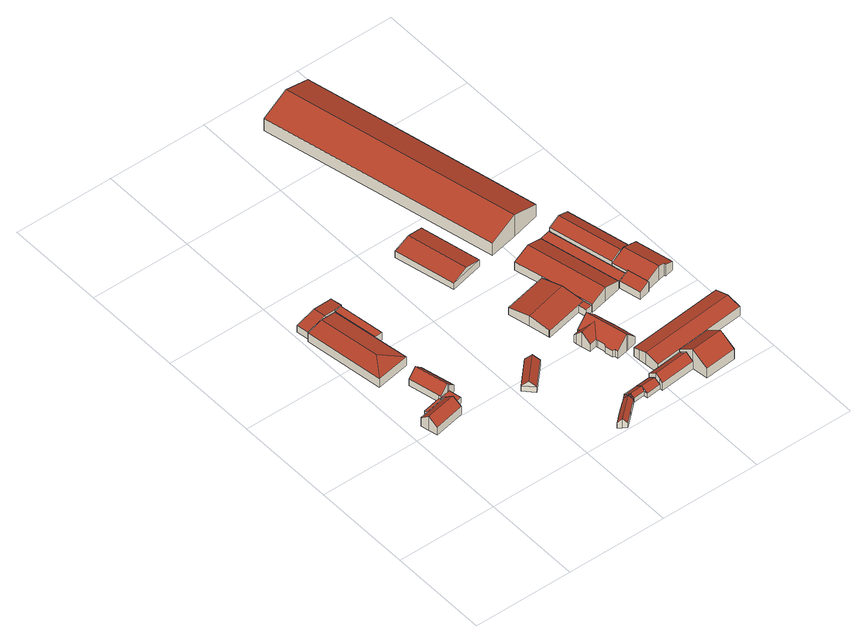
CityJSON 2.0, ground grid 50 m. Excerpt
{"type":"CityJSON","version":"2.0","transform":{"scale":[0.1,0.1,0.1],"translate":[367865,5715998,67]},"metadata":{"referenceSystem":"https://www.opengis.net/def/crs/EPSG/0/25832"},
"CityObjects":{
"building1":{"type":"Building","attributes":{"Geometrietyp2DReferenz":"3000","Gemeindeschluessel":"05513000","function":"31001_2724","roofType":"3100","measuredHeight":8.09},"address":[{"country":"Germany","locality":"Gelsenkirchen","thoroughfareNumber":"21","thoroughfareName":"Brauckstraße"}],"geometry":[{"type":"Solid","lod":"2","boundaries":[[[[0,1,2,3]],[[4,5,1,0]],[[6,7,5,4]],[[8,9,7,6]],[[10,11,9,8]],[[12,13,11,10]],[[14,15,13,12]],[[16,17,15,14]],[[18,19,17,16]],[[3,2,19,18]],[[14,12,10,8,6,4,16]],[[0,3,18,16,4]],[[1,5,7,9,11,13,15,17,19,2]]]],"semantics":{"surfaces":[{"type":"WallSurface"},{"type":"RoofSurface"},{"type":"GroundSurface"}],"values":[[0,0,0,0,0,0,0,0,0,0,1,1,2]]}}]},
"building2":{"type":"Building","attributes":{"Geometrietyp2DReferenz":"3000","Gemeindeschluessel":"05513000","function":"51009_1610","roofType":"9999","measuredHeight":1.79},"geometry":[{"type":"Solid","lod":"2","boundaries":[[[[20,21,22,23,24]],[[22,25,26,23]],[[21,27,25,22]],[[20,28,27,21]],[[24,29,28,20]],[[23,26,29,24]],[[25,27,28,29,26]]]],"semantics":{"surfaces":[{"type":"RoofSurface"},{"type":"WallSurface"},{"type":"GroundSurface"}],"values":[[0,1,1,1,1,1,2]]}}]},
"building3":{"type":"Building","attributes":{"Geometrietyp2DReferenz":"3000","Gemeindeschluessel":"05513000","function":"31001_2724","roofType":"1000","measuredHeight":3.18},"address":[{"country":"Germany","locality":"Gelsenkirchen","thoroughfareNumber":"21","thoroughfareName":"Brauckstraße"}],"geometry":[{"type":"Solid","lod":"2","boundaries":[[[[30,31,32,33]],[[34,19,31,30]],[[35,15,19,34]],[[36,13,15,35]],[[37,38,13,36]],[[33,32,38,37]],[[36,35,34,30,33,37]],[[31,19,15,13,38,32]]]],"semantics":{"surfaces":[{"type":"WallSurface"},{"type":"RoofSurface"},{"type":"GroundSurface"}],"values":[[0,0,0,0,0,0,1,2]]}}]},
"building4":{"type":"Building","attributes":{"name":"Reithalle","Gemeindeschluessel":"05513000","Geometrietyp2DReferenz":"3000","function":"31001_2728"},"address":[{"country":"Germany","locality":"Gelsenkirchen","thoroughfareNumber":"21","thoroughfareName":"Brauckstraße"}],"children":["building4-1","building4-2"]},
"building4-1":{"type":"BuildingPart","attributes":{"roofType":"5000","measuredHeight":6.47},"parents":["building4"],"geometry":[{"type":"MultiSurface","lod":"2","boundaries":[[[39,40,41,42]],[[43,44,40,39]],[[45,46,44,43]],[[47,48,49,50]],[[42,41,48,47]],[[43,39,42,51]],[[42,47,51]],[[47,50,45,43,51]],[[40,44,46,49,48,41]],[[52,53,49,46]],[[45,50,53,52]]],"semantics":{"surfaces":[{"type":"WallSurface"},{"type":"RoofSurface"},{"type":"GroundSurface"},{"type":"ClosureSurface"}],"values":[0,0,0,0,0,1,1,1,2,0,3]}}]},
"building4-2":{"type":"BuildingPart","attributes":{"roofType":"1000","measuredHeight":4.33},"address":[{"country":"Germany","locality":"Gelsenkirchen","thoroughfareNumber":"21","thoroughfareName":"Brauckstraße"}],"parents":["building4"],"geometry":[{"type":"MultiSurface","lod":"2","boundaries":[[[54,55,56,57]],[[58,53,55,54]],[[57,56,52,59]],[[58,54,57,59]],[[55,53,52,56]],[[58,59,45,50]],[[52,53,50,45]]],"semantics":{"surfaces":[{"type":"WallSurface"},{"type":"RoofSurface"},{"type":"GroundSurface"},{"type":"ClosureSurface"}],"values":[0,0,0,1,2,0,3]}}]},
"building5":{"type":"Building","attributes":{"Geometrietyp2DReferenz":"3000","Gemeindeschluessel":"05513000","function":"31001_2724","roofType":"3100","measuredHeight":7.95},"address":[{"country":"Germany","locality":"Gelsenkirchen","thoroughfareNumber":"21","thoroughfareName":"Brauckstraße"}],"geometry":[{"type":"Solid","lod":"2","boundaries":[[[[60,38,61,62]],[[63,64,38,60]],[[65,66,64,63]],[[67,68,66,65]],[[69,70,68,67]],[[71,72,70,69]],[[73,32,72,71]],[[62,61,32,73]],[[65,63,60,62,67]],[[73,71,69,67,62]],[[38,64,66,68,70,72,32,61]]]],"semantics":{"surfaces":[{"type":"WallSurface"},{"type":"RoofSurface"},{"type":"GroundSurface"}],"values":[[0,0,0,0,0,0,0,0,1,1,2]]}}]},
"building6":{"type":"Building","attributes":{"Geometrietyp2DReferenz":"3000","Gemeindeschluessel":"05513000","function":"31001_2728","roofType":"3100","measuredHeight":5.67,"storeysAboveGround":1},"address":[{"country":"Germany","locality":"Gelsenkirchen","thoroughfareNumber":"21","thoroughfareName":"Brauckstraße"}],"geometry":[{"type":"Solid","lod":"2","boundaries":[[[[74,75,76,77]],[[78,79,75,74]],[[80,81,79,78]],[[82,83,81,80]],[[84,85,83,82]],[[86,87,85,84]],[[88,89,87,86]],[[77,76,89,88]],[[78,74,77,80]],[[88,86,84,82,80,77]],[[75,79,81,83,85,87,89,76]]]],"semantics":{"surfaces":[{"type":"WallSurface"},{"type":"RoofSurface"},{"type":"GroundSurface"}],"values":[[0,0,0,0,0,0,0,0,1,1,2]]}}]},
"building7":{"type":"Building","attributes":{"Geometrietyp2DReferenz":"3000","Gemeindeschluessel":"05513000","function":"31001_2724","roofType":"3100","measuredHeight":5.89},"address":[{"country":"Germany","locality":"Gelsenkirchen","thoroughfareNumber":"33","thoroughfareName":"Osterkampsweg"}],"geometry":[{"type":"Solid","lod":"2","boundaries":[[[[90,91,92,93]],[[94,95,91,90]],[[96,97,95,94]],[[93,92,97,96]],[[90,98,94]],[[96,99,93]],[[93,99,98,90]],[[94,98,99,96]],[[91,95,97,92]]]],"semantics":{"surfaces":[{"type":"WallSurface"},{"type":"RoofSurface"},{"type":"GroundSurface"}],"values":[[0,0,0,0,0,0,1,1,2]]}}]},
"building8":{"type":"Building","attributes":{"Geometrietyp2DReferenz":"3000","Gemeindeschluessel":"05513000","function":"31001_2724","roofType":"3100","measuredHeight":5.13},"address":[{"country":"Germany","locality":"Gelsenkirchen","thoroughfareNumber":"33","thoroughfareName":"Osterkampsweg"}],"geometry":[{"type":"Solid","lod":"2","boundaries":[[[[100,101,102,103]],[[104,105,101,100]],[[106,107,105,104]],[[108,109,107,106]],[[110,111,109,108]],[[112,113,111,110]],[[114,115,113,112]],[[103,102,115,114]],[[110,108,106,104,112]],[[100,103,114,112,104]],[[101,105,107,109,111,113,115,102]]]],"semantics":{"surfaces":[{"type":"WallSurface"},{"type":"RoofSurface"},{"type":"GroundSurface"}],"values":[[0,0,0,0,0,0,0,0,1,1,2]]}}]},
"building9":{"type":"Building","attributes":{"Gemeindeschluessel":"05513000","Geometrietyp2DReferenz":"3000","function":"31001_2724"},"address":[{"country":"Germany","locality":"Gelsenkirchen","thoroughfareNumber":"33","thoroughfareName":"Osterkampsweg"}],"children":["building9-1","building9-2","building9-3"]},
"building9-1":{"type":"BuildingPart","attributes":{"roofType":"3100","measuredHeight":4.6},"parents":["building9"],"geometry":[{"type":"MultiSurface","lod":"2","boundaries":[[[116,117,118,119]],[[120,121,117,116]],[[122,123,121,120]],[[116,124,120]],[[119,125,124,116]],[[120,124,125,122]],[[117,121,123,118]],[[122,126,127,123]],[[118,127,126,119]],[[126,122,125]],[[126,125,119]]],"semantics":{"surfaces":[{"type":"WallSurface"},{"type":"RoofSurface"},{"type":"GroundSurface"},{"type":"ClosureSurface"}],"values":[0,0,0,0,1,1,2,0,3,0,3]}}]},
"building9-2":{"type":"BuildingPart","attributes":{"roofType":"3100","measuredHeight":4.6},"parents":["building9"],"geometry":[{"type":"Solid","lod":"2","boundaries":[[[[119,118,128,129]],[[130,131,127,126]],[[129,132,125,119]],[[126,125,132,130]],[[118,127,131,128]],[[126,127,118,119]],[[129,128,131,130]],[[119,125,126]],[[130,132,129]]]],"semantics":{"surfaces":[{"type":"WallSurface"},{"type":"RoofSurface"},{"type":"GroundSurface"},{"type":"ClosureSurface"}],"values":[[0,0,1,1,2,3,3,3,3]]}}]},
"building9-3":{"type":"BuildingPart","attributes":{"roofType":"3100","measuredHeight":4.6},"parents":["building9"],"geometry":[{"type":"Solid","lod":"2","boundaries":[[[[133,134,131,130]],[[135,136,134,133]],[[129,128,136,135]],[[133,137,135]],[[130,132,137,133]],[[135,137,132,129]],[[134,136,128,131]],[[130,131,128,129]],[[129,132,130]]]],"semantics":{"surfaces":[{"type":"WallSurface"},{"type":"RoofSurface"},{"type":"GroundSurface"},{"type":"ClosureSurface"}],"values":[[0,0,0,0,1,1,2,3,3]]}}]},
"building10":{"type":"Building","attributes":{"Geometrietyp2DReferenz":"3000","Gemeindeschluessel":"05513000","function":"31001_2724","roofType":"3100","measuredHeight":5.95},"address":[{"country":"Germany","locality":"Gelsenkirchen","thoroughfareNumber":"31","thoroughfareName":"Osterkampsweg"}],"geometry":[{"type":"Solid","lod":"2","boundaries":[[[[138,139,140,141]],[[142,143,139,138]],[[144,145,143,142]],[[141,140,145,144]],[[138,146,142]],[[144,147,141]],[[141,147,146,138]],[[142,146,147,144]],[[139,143,145,140]]]],"semantics":{"surfaces":[{"type":"WallSurface"},{"type":"RoofSurface"},{"type":"GroundSurface"}],"values":[[0,0,0,0,0,0,1,1,2]]}}]},
"building11":{"type":"Building","attributes":{"name":"Drießen","Gemeindeschluessel":"05513000","Geometrietyp2DReferenz":"3000","function":"31001_1010"},"address":[{"country":"Germany","locality":"Gelsenkirchen","thoroughfareNumber":"31","thoroughfareName":"Osterkampsweg"}],"children":["building11-1","building11-2"]},
"building11-1":{"type":"BuildingPart","attributes":{"roofType":"3100","measuredHeight":9.65,"storeysAboveGround":1},"parents":["building11"],"geometry":[{"type":"MultiSurface","lod":"2","boundaries":[[[148,149,150,151]],[[152,153,149,148]],[[154,155,153,152]],[[156,157,155,154]],[[158,159,157,156]],[[160,161,159,158]],[[162,163,161,160]],[[164,165,163,162]],[[166,167,168,169]],[[170,171,167,166]],[[172,173,171,170]],[[174,175,173,172]],[[176,177,175,174]],[[178,179,177,176]],[[180,181,179,178]],[[151,150,181,180]],[[166,169,164,162,160,158,156,154,152,170]],[[148,151,180,178,176,174,172,170,152]],[[149,153,155,157,159,161,163,165,168,167,171,173,175,177,179,181,150]],[[164,182,183,165]],[[168,183,182,169]]],"semantics":{"surfaces":[{"type":"WallSurface"},{"type":"RoofSurface"},{"type":"GroundSurface"},{"type":"ClosureSurface"}],"values":[0,0,0,0,0,0,0,0,0,0,0,0,0,0,0,0,1,1,2,0,3]}}]},
"building11-2":{"type":"BuildingPart","attributes":{"roofType":"5000","measuredHeight":8.52,"storeysAboveGround":1},"parents":["building11"],"geometry":[{"type":"Solid","lod":"2","boundaries":[[[[184,185,186,187]],[[188,189,185,184]],[[190,191,189,188]],[[169,168,191,190]],[[187,186,183,182]],[[182,192,184,187]],[[182,169,192]],[[184,192,169,190,188]],[[185,189,191,168,183,186]],[[182,183,168,169]]]],"semantics":{"surfaces":[{"type":"WallSurface"},{"type":"RoofSurface"},{"type":"GroundSurface"},{"type":"ClosureSurface"}],"values":[[0,0,0,0,0,1,1,1,2,3]]}}]},
"building12":{"type":"Building","attributes":{"Geometrietyp2DReferenz":"3000","Gemeindeschluessel":"05513000","function":"31001_2721","roofType":"3100","measuredHeight":6.91},"address":[{"country":"Germany","locality":"Gelsenkirchen","thoroughfareNumber":"33","thoroughfareName":"Osterkampsweg"}],"geometry":[{"type":"Solid","lod":"2","boundaries":[[[[193,194,195,196]],[[197,198,194,193]],[[199,200,198,197]],[[201,202,200,199]],[[203,204,202,201]],[[205,206,204,203]],[[207,208,206,205]],[[209,210,208,207]],[[196,195,210,209]],[[205,203,201,199,197,207]],[[193,196,209,207,197]],[[194,198,200,202,204,206,208,210,195]]]],"semantics":{"surfaces":[{"type":"WallSurface"},{"type":"RoofSurface"},{"type":"GroundSurface"}],"values":[[0,0,0,0,0,0,0,0,0,1,1,2]]}}]},
"building13":{"type":"Building","attributes":{"Gemeindeschluessel":"05513000","Geometrietyp2DReferenz":"3000","function":"31001_2724"},"address":[{"country":"Germany","locality":"Gelsenkirchen","thoroughfareNumber":"33","thoroughfareName":"Osterkampsweg"}],"children":["building13-1","building13-2"]},
"building13-1":{"type":"BuildingPart","attributes":{"roofType":"3100","measuredHeight":6,"storeysAboveGround":1},"parents":["building13"],"geometry":[{"type":"Solid","lod":"2","boundaries":[[[[211,212,213,214]],[[215,216,212,211]],[[217,218,216,215]],[[219,220,218,217]],[[221,222,220,219]],[[223,224,222,221]],[[225,226,227,228]],[[214,213,226,225]],[[219,217,215,221]],[[211,214,225,228,223,221,215]],[[212,216,218,220,222,224,227,226,213]],[[228,227,224,223]]]],"semantics":{"surfaces":[{"type":"WallSurface"},{"type":"RoofSurface"},{"type":"GroundSurface"},{"type":"ClosureSurface"}],"values":[[0,0,0,0,0,0,0,0,1,1,2,3]]}}]},
"building13-2":{"type":"BuildingPart","attributes":{"roofType":"1000","measuredHeight":4.02,"storeysAboveGround":1},"parents":["building13"],"geometry":[{"type":"Solid","lod":"2","boundaries":[[[[228,227,229,230]],[[231,232,224,223]],[[230,229,232,231]],[[223,228,230,231]],[[227,224,232,229]],[[223,224,227,228]]]],"semantics":{"surfaces":[{"type":"WallSurface"},{"type":"RoofSurface"},{"type":"GroundSurface"},{"type":"ClosureSurface"}],"values":[[0,0,0,1,2,3]]}}]},
"building14":{"type":"Building","attributes":{"Geometrietyp2DReferenz":"3000","Gemeindeschluessel":"05513000","function":"31001_2721","roofType":"3100","measuredHeight":11.08},"address":[{"country":"Germany","locality":"Gelsenkirchen","thoroughfareNumber":"33","thoroughfareName":"Osterkampsweg"}],"geometry":[{"type":"Solid","lod":"2","boundaries":[[[[233,234,235,236]],[[237,238,234,233]],[[239,240,238,237]],[[241,242,240,239]],[[243,244,242,241]],[[245,246,244,243]],[[247,248,246,245]],[[249,250,248,247]],[[251,252,250,249]],[[236,235,252,251]],[[251,249,247,245,243,241,236]],[[239,237,233,236,241]],[[234,238,240,242,244,246,248,250,252,235]]]],"semantics":{"surfaces":[{"type":"WallSurface"},{"type":"RoofSurface"},{"type":"GroundSurface"}],"values":[[0,0,0,0,0,0,0,0,0,0,1,1,2]]}}]},
"building15":{"type":"Building","attributes":{"Geometrietyp2DReferenz":"3000","Gemeindeschluessel":"05513000","function":"31001_2724","roofType":"3100","measuredHeight":7.83},"address":[{"country":"Germany","locality":"Gelsenkirchen","thoroughfareNumber":"31","thoroughfareName":"Osterkampsweg"}],"geometry":[{"type":"Solid","lod":"2","boundaries":[[[[253,254,255,256]],[[257,258,254,253]],[[259,260,258,257]],[[261,262,260,259]],[[263,264,262,261]],[[265,266,264,263]],[[267,268,266,265]],[[256,255,268,267]],[[257,253,256,267,265,259]],[[263,261,259,265]],[[254,258,260,262,264,266,268,255]]]],"semantics":{"surfaces":[{"type":"WallSurface"},{"type":"RoofSurface"},{"type":"GroundSurface"}],"values":[[0,0,0,0,0,0,0,0,1,1,2]]}}]},
"building16":{"type":"Building","attributes":{"Geometrietyp2DReferenz":"3000","Gemeindeschluessel":"05513000","function":"31001_2720","roofType":"3100","measuredHeight":6.94,"storeysAboveGround":1},"address":[{"country":"Germany","locality":"Gelsenkirchen","thoroughfareNumber":"33","thoroughfareName":"Osterkampsweg"}],"geometry":[{"type":"Solid","lod":"2","boundaries":[[[[269,270,271,272]],[[273,274,270,269]],[[275,276,274,273]],[[277,278,276,275]],[[279,280,278,277]],[[281,282,280,279]],[[283,284,282,281]],[[272,271,284,283]],[[277,275,273,269,279]],[[272,283,281,279,269]],[[270,274,276,278,280,282,284,271]]]],"semantics":{"surfaces":[{"type":"WallSurface"},{"type":"RoofSurface"},{"type":"GroundSurface"}],"values":[[0,0,0,0,0,0,0,0,1,1,2]]}}]},
"building17":{"type":"Building","attributes":{"Geometrietyp2DReferenz":"3000","Gemeindeschluessel":"05513000","function":"31001_2724","roofType":"1000","measuredHeight":4.06},"address":[{"country":"Germany","locality":"Gelsenkirchen","thoroughfareNumber":"33","thoroughfareName":"Osterkampsweg"}],"geometry":[{"type":"Solid","lod":"2","boundaries":[[[[285,286,287,288]],[[289,290,286,285]],[[263,291,290,289]],[[261,292,291,263]],[[288,287,292,261]],[[263,289,285,288,261]],[[286,290,291,292,287]]]],"semantics":{"surfaces":[{"type":"WallSurface"},{"type":"RoofSurface"},{"type":"GroundSurface"}],"values":[[0,0,0,0,0,1,2]]}}]},
"building18":{"type":"Building","attributes":{"Geometrietyp2DReferenz":"3000","Gemeindeschluessel":"05513000","function":"31001_2727","roofType":"3100","measuredHeight":12.31,"storeysAboveGround":1},"address":[{"country":"Germany","locality":"Gelsenkirchen","thoroughfareNumber":"31","thoroughfareName":"Osterkampsweg"}],"geometry":[{"type":"Solid","lod":"2","boundaries":[[[[293,294,295,296]],[[297,298,294,293]],[[299,300,298,297]],[[301,302,300,299]],[[303,304,302,301]],[[305,306,304,303]],[[296,295,306,305]],[[297,293,296,299]],[[305,303,301,299,296]],[[294,298,300,302,304,306,295]]]],"semantics":{"surfaces":[{"type":"WallSurface"},{"type":"RoofSurface"},{"type":"GroundSurface"}],"values":[[0,0,0,0,0,0,0,1,1,2]]}}]},
"building19":{"type":"Building","attributes":{"Gemeindeschluessel":"05513000","Geometrietyp2DReferenz":"3000","function":"31001_2721"},"address":[{"country":"Germany","locality":"Gelsenkirchen","thoroughfareNumber":"33","thoroughfareName":"Osterkampsweg"}],"children":["building19-1","building19-2","building19-3"]},
"building19-1":{"type":"BuildingPart","attributes":{"roofType":"3100","measuredHeight":8.17,"storeysAboveGround":1},"parents":["building19"],"geometry":[{"type":"MultiSurface","lod":"2","boundaries":[[[307,308,309,310]],[[311,312,308,307]],[[313,314,312,311]],[[310,309,315,316]],[[310,316,317,307]],[[313,311,307,317]],[[308,312,314,318,315,309]],[[317,319,320]],[[321,320,319,318,322]],[[313,321,322,314]],[[317,316,323,319]],[[318,319,323,315]]],"semantics":{"surfaces":[{"type":"WallSurface"},{"type":"RoofSurface"},{"type":"GroundSurface"},{"type":"ClosureSurface"}],"values":[0,0,0,0,1,1,2,0,3,3,0,3]}}]},
"building19-2":{"type":"BuildingPart","attributes":{"roofType":"3100","measuredHeight":8.1,"storeysAboveGround":1},"parents":["building19"],"geometry":[{"type":"MultiSurface","lod":"2","boundaries":[[[324,325,326,327]],[[323,315,328,329]],[[330,331,314,332]],[[333,334,331,330]],[[335,336,334,333]],[[337,338,336,335]],[[339,340,338,337]],[[341,342,340,339]],[[327,326,342,341]],[[323,329,324,327,341,339,343]],[[337,335,333,330,332,343,339]],[[325,328,315,322,314,331,334,336,338,340,342,326]],[[324,329,328,325]],[[343,321,320]],[[319,320,321,322,318]],[[323,319,318,315]],[[343,332,313,321]],[[322,321,313,314]]],"semantics":{"surfaces":[{"type":"WallSurface"},{"type":"RoofSurface"},{"type":"GroundSurface"},{"type":"ClosureSurface"}],"values":[0,0,0,0,0,0,0,0,0,1,1,2,3,0,3,3,0,3]}}]},
"building19-3":{"type":"BuildingPart","attributes":{"roofType":"2100","measuredHeight":5.94,"storeysAboveGround":1},"parents":["building19"],"geometry":[{"type":"MultiSurface","lod":"2","boundaries":[[[344,345,346,347]],[[348,349,345,344]],[[350,328,349,348]],[[347,346,325,351]],[[350,348,344,347,351]],[[345,349,328,325,346]],[[350,351,324,329]],[[325,328,329,324]]],"semantics":{"surfaces":[{"type":"WallSurface"},{"type":"RoofSurface"},{"type":"GroundSurface"},{"type":"ClosureSurface"}],"values":[0,0,0,0,1,2,0,3]}}]}
},
"vertices":[
[89,472,48],[89,472,2],[242,505,2],[242,505,48],[79,516,83],[79,516,2],[70,559,48],[70,559,2],[72,559,48],[72,559,2],[129,571,48],[129,571,2],[223,591,48],[223,591,2],[223,592,48],[223,592,2],[232,548,83],[232,548,2],[233,545,80],[233,545,2],
[129,571,24],[223,591,24],[219,609,24],[216,620,24],[123,599,24],[219,609,6],[216,620,6],[223,591,6],[129,571,6],[123,599,6],
[284,557,34],[284,557,2],[272,621,2],[272,621,34],[233,545,34],[223,592,34],[223,591,34],[219,609,34],[219,609,2],
[11,1225,69],[11,1225,20],[68,828,20],[68,828,69],[94,1238,85],[94,1238,20],[176,1250,69],[176,1250,20],[238,857,69],[238,857,20],[211,1027,20],[211,1027,69],[139,936,85],[176,1250,29],[211,1027,29],
[249,1032,72],[249,1032,29],[216,1261,29],[216,1261,72],[211,1027,72],[176,1250,72],
[219,609,40],[261,618,2],[261,618,81],[216,620,40],[216,620,2],[183,774,40],[183,774,2],[224,783,81],[224,783,2],[265,792,40],[265,792,2],[303,628,40],[303,628,2],[272,621,70],
[11,1225,73],[11,1225,35],[116,1241,35],[116,1241,91],[3,1285,73],[3,1285,35],[107,1302,91],[107,1302,35],[211,1318,73],[211,1318,35],[220,1262,73],[220,1262,35],[216,1261,73],[216,1261,35],[176,1250,81],[176,1250,35],
[566,406,34],[566,406,4],[678,519,4],[678,519,34],[518,453,34],[518,453,4],[630,567,34],[630,567,4],[542,429,63],[654,543,63],
[726,7,31],[726,7,3],[773,49,3],[773,49,33],[707,21,54],[707,21,3],[688,34,31],[688,34,3],[739,78,31],[739,78,3],[802,131,31],[802,131,3],[816,114,54],[816,114,3],[830,97,31],[830,97,3],
[964,160,30],[964,160,6],[890,153,6],[890,153,30],[971,98,30],[971,98,6],[897,90,30],[897,90,6],[967,129,52],[894,122,52],[895,109,30],[895,109,6],
[819,146,6],[819,146,30],[836,103,30],[836,103,6],[831,115,52],
[830,97,30],[830,97,6],[802,131,30],[802,131,6],[821,108,52],
[835,1109,69],[835,1109,32],[768,1408,32],[768,1408,69],[665,1070,69],[665,1070,32],[597,1370,69],[597,1370,32],[750,1090,92],[683,1389,92],
[1003,346,112],[1003,346,22],[1051,357,22],[1051,357,63],[996,345,118],[996,345,22],[940,333,63],[940,333,22],[937,350,63],[937,350,22],[929,354,57],[929,354,22],[920,392,57],[920,392,22],[925,399,63],[925,399,22],[917,435,63],[917,435,22],[893,540,63],[893,540,22],[895,532,22],[895,532,63],[949,552,118],[949,552,22],[1004,564,63],[1004,564,22],[1024,476,63],[1024,476,22],[1032,478,56],[1032,478,22],[1047,410,55],[1047,410,22],[1039,408,63],[1039,408,22],[915,446,63],[915,446,22],
[868,481,107],[868,481,22],[878,438,22],[878,438,63],[862,509,79],[862,509,22],[859,524,63],[859,524,22],[949,498,107],
[971,98,62],[971,98,8],[973,82,8],[973,82,51],[968,121,78],[968,121,8],[964,160,51],[964,160,8],[1016,165,51],[1016,165,8],[1053,169,51],[1053,169,8],[1142,178,51],[1142,178,8],[1146,139,78],[1146,139,8],[1150,100,51],[1150,100,8],
[800,613,63],[800,613,22],[799,612,22],[799,612,63],[777,714,81],[777,714,22],[753,821,62],[753,821,22],[971,869,62],[971,869,22],[995,762,81],[995,762,22],[1019,655,62],[1019,655,22],[800,607,62],[800,607,22],[986,648,22],[986,648,62],
[995,607,22],[995,607,62],[1028,614,62],[1028,614,22],
[1311,93,108],[1311,93,12],[1309,114,12],[1309,114,123],[1317,35,68],[1317,35,12],[1158,20,68],[1158,20,12],[1150,99,123],[1150,99,12],[1150,100,122],[1150,100,12],[1142,178,68],[1142,178,12],[1164,180,68],[1164,180,12],[1301,194,68],[1301,194,12],[1301,193,69],[1301,193,12],
[971,869,70],[971,869,23],[1028,614,23],[1028,614,70],[939,1008,70],[939,1008,23],[1025,1027,101],[1025,1027,23],[1110,1046,70],[1110,1046,23],[1200,647,70],[1200,647,23],[1115,628,101],[1115,628,23],[1029,609,70],[1029,609,23],
[1010,236,87],[1010,236,17],[1016,166,17],[1016,166,68],[1006,275,76],[1006,275,17],[1003,306,68],[1003,306,17],[1480,354,68],[1480,354,17],[1487,284,87],[1487,284,17],[1494,214,68],[1494,214,17],[1195,184,68],[1195,184,17],
[1253,658,70],[1253,658,30],[1163,1058,30],[1163,1058,70],[1205,648,70],[1205,648,30],[1200,647,30],[1110,1046,30],
[914,1122,105],[914,1122,35],[1056,1153,35],[1056,1153,158],[651,2292,105],[651,2292,35],[794,2324,158],[794,2324,35],[936,2355,105],[936,2355,35],[1051,1847,105],[1051,1847,35],[1199,1185,105],[1199,1185,35],
[1228,1073,109],[1228,1073,27],[1169,1060,27],[1169,1060,85],[1286,1086,85],[1286,1086,27],[1358,768,85],[1358,768,27],[1241,742,27],[1241,742,85],[1299,755,109],[1299,755,27],[1299,755,100],[1310,757,105],[1319,760,101],[1319,760,27],[1241,742,78],
[1283,553,78],[1283,553,27],[1286,553,27],[1286,553,79],[1259,660,27],[1259,660,78],[1398,777,78],[1398,777,27],[1358,768,93],[1441,590,78],[1441,590,27],[1397,580,95],[1397,580,27],[1395,588,95],[1395,588,27],[1360,580,108],[1360,580,27],[1284,562,79],[1284,562,27],[1319,760,108],
[1205,648,67],[1205,648,27],[1230,540,27],[1230,540,67],[1253,658,84],[1253,658,27],[1259,660,87],[1283,553,87]
]}
